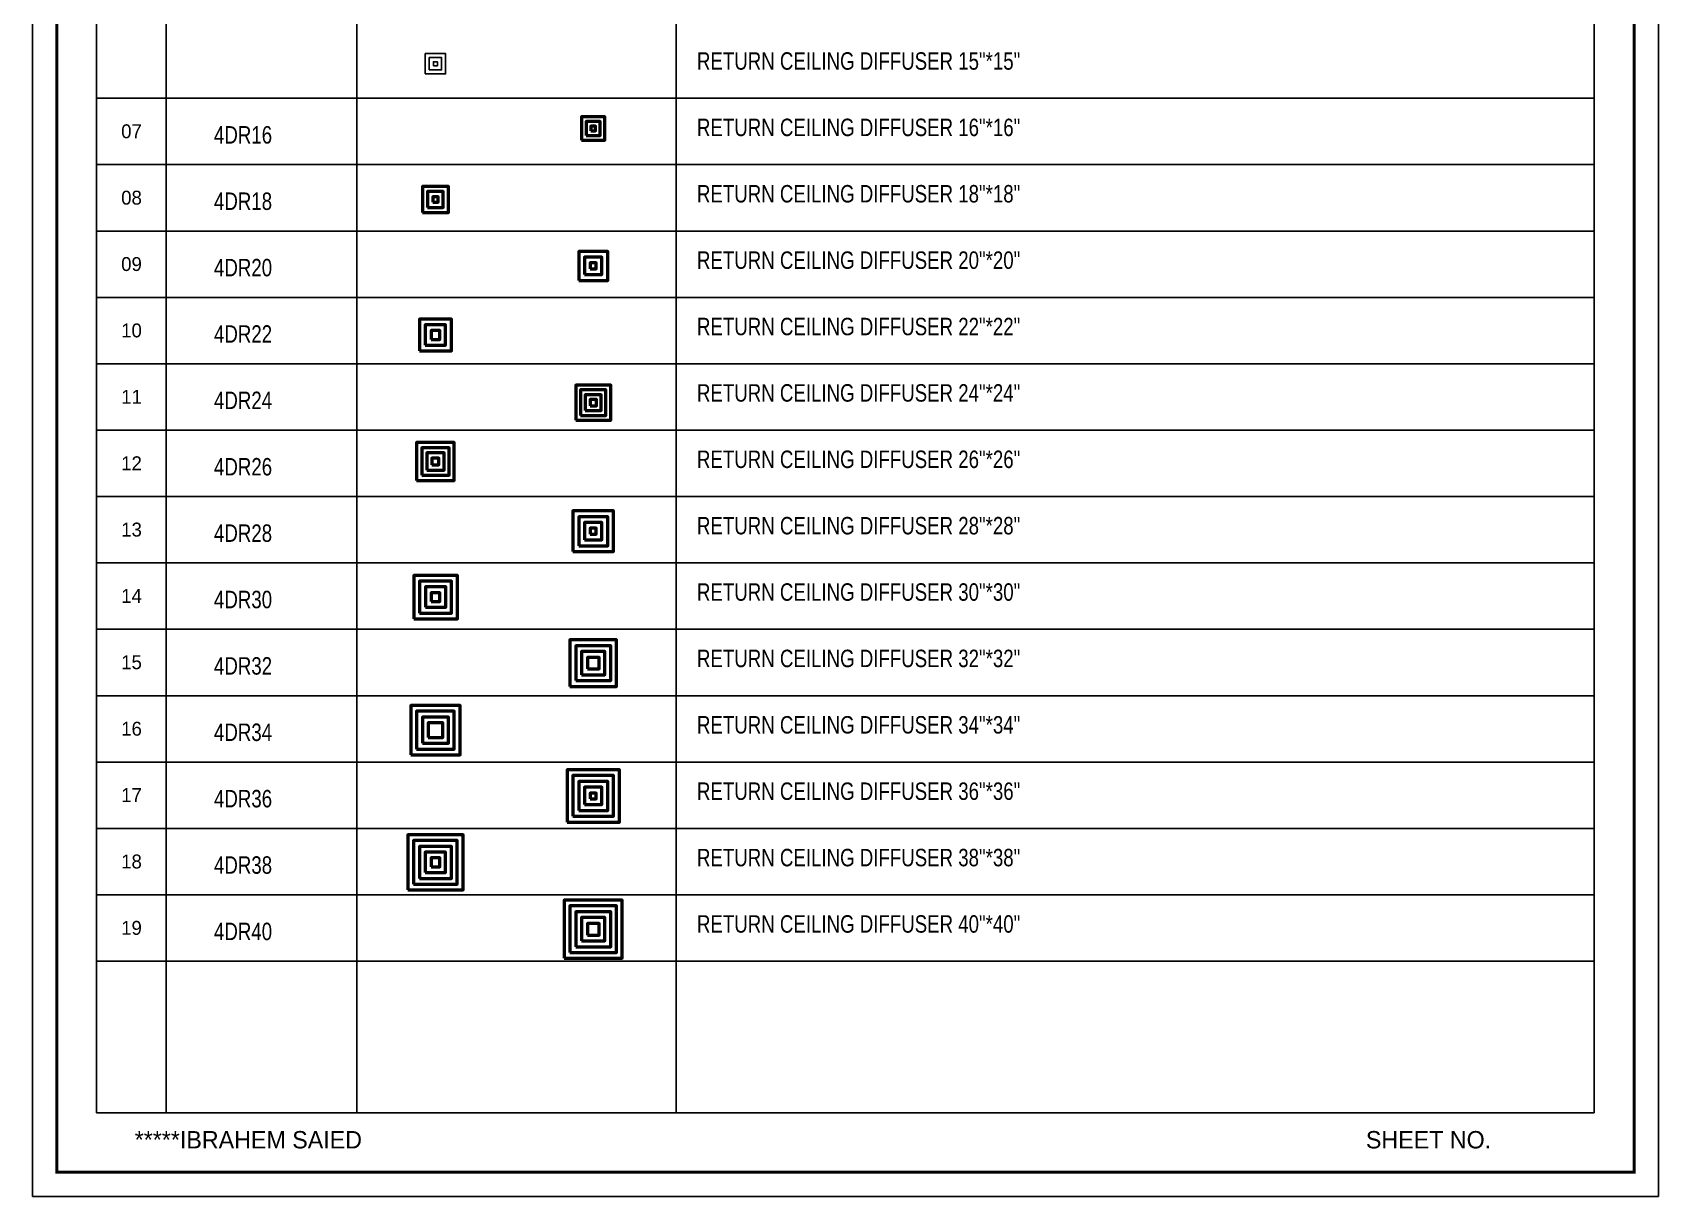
# Model space of a CAD drawing. Header units: millimetres. Extents: x -21221 to 1625077, y -149981 to 356550.
# Drawn here: x 266178 to 271771, y 141860 to 145863 of the extents above; entities that cross this region are included whole.
import ezdxf
from ezdxf.enums import TextEntityAlignment as Align

# ---------------------------------------------------------------- set-up
doc = ezdxf.new("R2010")
doc.units = ezdxf.units.MM
doc.header["$LTSCALE"] = 1000
doc.header["$MEASUREMENT"] = 0
doc.layers.get('0').update_dxf_attribs({"linetype": 'CONTINUOUS'})
for name, color, linetype in [('150-FRAM-PLAN-0-2', 150, 'CONTINUOUS'), ('200-FRAME-PLAN-1-0-0-6', 200, 'CONTINUOUS'), ('4-TEXT-HVAC', 4, 'CONTINUOUS'), ('40-REFERENCE-DRAWINGS-0-35', 40, 'CONTINUOUS'), ('43-REFERENCE-0-33', 43, 'CONTINUOUS'), ('70-FRAM-DETAIL-0-45', 70, 'CONTINUOUS')]:
    doc.layers.add(name, color=color, linetype=linetype)
doc.layers.add('6-RETURN-DUCT', color=6, linetype='CONTINUOUS', lineweight=50)
doc.styles.add('STENCIL', font='stencil.shx')
doc.styles.add('style2', font='stencil.shx')

# ---------------------------------------------------------------- blocks, each defined once
blk = doc.blocks.new('4DR16')
at = {"color": 13}
for points in [[(0, 262.5000000000018, 0, 53.45675821826364, 0), (0, 392.8175816246966, 0, 0, 0), (0, 442.8157232459512, 0, 0, 0), (26.72837910722592, 469.544102353177, 0, 0, 0), (-26.72837911177339, 469.544102353177, 0, 0, 0), (0, 496.2724814694979, 0, 0, 0), (0, 562.8772268573833, 0, 0, 0)], [(-262.5, 1.819e-12, 0, 53.45675821826364, 0), (-392.8175816246949, 1.819e-12, 0, 0, 0), (-442.8157232459493, 1.819e-12, 0, 0, 0), (-469.5441023531753, -26.7283791072241, 0, 0, 0), (-469.5441023531753, 26.72837911177521, 0, 0, 0), (-496.2724814694961, 1.819e-12, 0, 0, 0), (-562.8772268573816, 1.819e-12, 0, 0, 0)], [(262.5, 1.819e-12, 0, 53.45675821826364, 0), (392.8175816246949, 1.819e-12, 0, 0, 0), (442.8157232459493, 1.819e-12, 0, 0, 0), (469.5441023531753, -26.7283791072241, 0, 0, 0), (469.5441023531753, 26.72837911177521, 0, 0, 0), (496.2724814694961, 1.819e-12, 0, 0, 0), (562.8772268573816, 1.819e-12, 0, 0, 0)], [(0, -262.4999999999982, 0, 53.45675821826364, 0), (0, -392.817581624693, 0, 0, 0), (0, -442.8157232459475, 0, 0, 0), (26.72837910722592, -469.5441023531733, 0, 0, 0), (-26.72837911177339, -469.5441023531733, 0, 0, 0), (0, -496.2724814694943, 0, 0, 0), (0, -562.8772268573798, 0, 0, 0)]]:
    blk.add_lwpolyline(points, format="xyseb", dxfattribs=at)
at = {"color": 12}
blk.add_lwpolyline([(-200, -199.9999999999982), (200, -199.9999999999982), (200, 200.0000000000018), (-200, 200.0000000000018)], close=True, dxfattribs=at)
at = {"color": 13}
for points in [[(-120, -119.9999999999981), (120, -119.9999999999981), (120, 120.0000000000018), (-120, 120.0000000000018)], [(-40, -39.99999999999818), (40, -39.99999999999818), (40, 40.00000000000182), (-40, 40.00000000000182)]]:
    blk.add_lwpolyline(points, close=True, dxfattribs=at)
blk = doc.blocks.new('4DR18')
at = {"color": 13}
for points in [[(0, 293.75, 0, 58.80243404009003, 0), (0, 437.0993397871643, 0, 0, 0), (0, 492.0972955705442, 0, 0, 0), (29.40121701794851, 521.4985125884926, 0, 0, 0), (-29.40121702295073, 521.4985125884926, 0, 0, 0), (0, 550.8997296164457, 0, 0, 0), (0, 624.1649495431197, 0, 0, 0)], [(-293.75, 0, 0, 58.80243404009003, 0), (-437.0993397871643, 0, 0, 0, 0), (-492.0972955705442, 0, 0, 0, 0), (-521.4985125884926, -29.40121701794851, 0, 0, 0), (-521.4985125884926, 29.40121702295073, 0, 0, 0), (-550.8997296164457, 0, 0, 0, 0), (-624.1649495431197, 0, 0, 0, 0)], [(293.75, 0, 0, 58.80243404009003, 0), (437.0993397871643, 0, 0, 0, 0), (492.0972955705442, 0, 0, 0, 0), (521.4985125884926, -29.40121701794851, 0, 0, 0), (521.4985125884926, 29.40121702295073, 0, 0, 0), (550.8997296164457, 0, 0, 0, 0), (624.1649495431197, 0, 0, 0, 0)], [(0, -293.75, 0, 58.80243404009003, 0), (0, -437.0993397871643, 0, 0, 0), (0, -492.0972955705442, 0, 0, 0), (29.40121701794851, -521.4985125884926, 0, 0, 0), (-29.40121702295073, -521.4985125884926, 0, 0, 0), (0, -550.8997296164457, 0, 0, 0), (0, -624.1649495431197, 0, 0, 0)]]:
    blk.add_lwpolyline(points, format="xyseb", dxfattribs=at)
at = {"color": 12}
blk.add_lwpolyline([(-225, -225), (225, -225), (225, 225), (-225, 225)], close=True, dxfattribs=at)
at = {"color": 13}
for points in [[(-135, -135), (135, -135), (135, 135), (-135, 135)], [(-45, -45), (45, -45), (45, 45), (-45, 45)]]:
    blk.add_lwpolyline(points, close=True, dxfattribs=at)
blk = doc.blocks.new('4DR20')
at = {"color": 13}
for points in [[(0, 318.75, 0, 58.80243404009003, 0), (0, 462.0993397871643, 0, 0, 0), (0, 517.0972955705442, 0, 0, 0), (29.40121701794851, 546.4985125884926, 0, 0, 0), (-29.40121702295073, 546.4985125884926, 0, 0, 0), (0, 575.8997296164458, 0, 0, 0), (0, 649.1649495431197, 0, 0, 0)], [(-318.75, 0, 0, 58.80243404009003, 0), (-462.0993397871643, 0, 0, 0, 0), (-517.0972955705442, 0, 0, 0, 0), (-546.4985125884926, -29.40121701794851, 0, 0, 0), (-546.4985125884926, 29.40121702295073, 0, 0, 0), (-575.8997296164458, 0, 0, 0, 0), (-649.1649495431197, 0, 0, 0, 0)], [(318.75, 0, 0, 58.80243404009003, 0), (462.0993397871643, 0, 0, 0, 0), (517.0972955705442, 0, 0, 0, 0), (546.4985125884926, -29.40121701794851, 0, 0, 0), (546.4985125884926, 29.40121702295073, 0, 0, 0), (575.8997296164458, 0, 0, 0, 0), (649.1649495431197, 0, 0, 0, 0)], [(0, -318.75, 0, 58.80243404009003, 0), (0, -462.0993397871643, 0, 0, 0), (0, -517.0972955705442, 0, 0, 0), (29.40121701794851, -546.4985125884926, 0, 0, 0), (-29.40121702295073, -546.4985125884926, 0, 0, 0), (0, -575.8997296164458, 0, 0, 0), (0, -649.1649495431197, 0, 0, 0)]]:
    blk.add_lwpolyline(points, format="xyseb", dxfattribs=at)
at = {"color": 12}
blk.add_lwpolyline([(-250, -250), (250, -250), (250, 250), (-250, 250)], close=True, dxfattribs=at)
at = {"color": 13}
for points in [[(-150, -150), (150, -150), (150, 150), (-150, 150)], [(-50, -50), (50, -50), (50, 50), (-50, 50)]]:
    blk.add_lwpolyline(points, close=True, dxfattribs=at)
blk = doc.blocks.new('4DR22')
at = {"color": 13}
for points in [[(0, 343.75, 0, 58.80243404009003, 0), (0, 487.0993397871643, 0, 0, 0), (0, 542.0972955705442, 0, 0, 0), (29.40121701794851, 571.4985125884928, 0, 0, 0), (-29.40121702295073, 571.4985125884928, 0, 0, 0), (0, 600.8997296164458, 0, 0, 0), (0, 674.1649495431197, 0, 0, 0)], [(-343.75, 0, 0, 58.80243404009003, 0), (-487.0993397871643, 0, 0, 0, 0), (-542.0972955705442, 0, 0, 0, 0), (-571.4985125884928, -29.40121701794851, 0, 0, 0), (-571.4985125884928, 29.40121702295073, 0, 0, 0), (-600.8997296164458, 0, 0, 0, 0), (-674.1649495431197, 0, 0, 0, 0)], [(343.75, 0, 0, 58.80243404009003, 0), (487.0993397871643, 0, 0, 0, 0), (542.0972955705442, 0, 0, 0, 0), (571.4985125884928, -29.40121701794851, 0, 0, 0), (571.4985125884928, 29.40121702295073, 0, 0, 0), (600.8997296164458, 0, 0, 0, 0), (674.1649495431197, 0, 0, 0, 0)], [(0, -343.75, 0, 58.80243404009003, 0), (0, -487.0993397871643, 0, 0, 0), (0, -542.0972955705442, 0, 0, 0), (29.40121701794851, -571.4985125884928, 0, 0, 0), (-29.40121702295073, -571.4985125884928, 0, 0, 0), (0, -600.8997296164458, 0, 0, 0), (0, -674.1649495431197, 0, 0, 0)]]:
    blk.add_lwpolyline(points, format="xyseb", dxfattribs=at)
at = {"color": 12}
blk.add_lwpolyline([(-275, -275), (275, -275), (275, 275), (-275, 275)], close=True, dxfattribs=at)
at = {"color": 13}
for points in [[(-175, -175), (175, -175), (175, 175), (-175, 175)], [(-75, -75), (75, -75), (75, 75), (-75, 75)]]:
    blk.add_lwpolyline(points, close=True, dxfattribs=at)
blk = doc.blocks.new('4DR24')
at = {"color": 13}
for points in [[(-3.6650951e-09, 368.7499999956344, 0, 58.80243404009003, 0), (-5.0870503e-09, 512.0993397827987, 0, 0, 0), (-5.6326031e-09, 567.0972955661786, 0, 0, 0), (29.40121701202426, 596.4985125844187, 0, 0, 0), (-29.40121702887498, 596.4985125838356, 0, 0, 0), (-6.2158944e-09, 625.8997296120801, 0, 0, 0), (-6.9426494e-09, 699.1649495387542, 0, 0, 0)], [(-368.7499999956417, 0, 0, 58.80243404009003, 0), (-512.099339782806, 0, 0, 0, 0), (-567.097295566186, 0, 0, 0, 0), (-596.4985125841343, -29.40121701794851, 0, 0, 0), (-596.4985125841343, 29.40121702295073, 0, 0, 0), (-625.8997296120874, 0, 0, 0, 0), (-699.1649495387614, 0, 0, 0, 0)], [(368.7499999956271, 0, 0, 58.80243404009003, 0), (512.0993397827914, 0, 0, 0, 0), (567.0972955661714, 0, 0, 0, 0), (596.4985125841199, -29.40121701794851, 0, 0, 0), (596.4985125841199, 29.40121702295073, 0, 0, 0), (625.8997296120727, 0, 0, 0, 0), (699.1649495387469, 0, 0, 0, 0)], [(3.6505432e-09, -368.7499999956344, 0, 58.80243404009003, 0), (5.0724984e-09, -512.0993397827987, 0, 0, 0), (5.6180511e-09, -567.0972955661786, 0, 0, 0), (29.40121702385821, -596.4985125838356, 0, 0, 0), (-29.40121701704104, -596.4985125844187, 0, 0, 0), (6.2013425e-09, -625.8997296120801, 0, 0, 0), (6.9280975e-09, -699.1649495387542, 0, 0, 0)]]:
    blk.add_lwpolyline(points, format="xyseb", dxfattribs=at)
at = {"color": 12}
blk.add_lwpolyline([(-299.9999999956416, -299.9999999926586), (299.9999999956271, -299.9999999926586), (299.9999999956271, 299.9999999926586), (-299.9999999956416, 299.9999999926586)], close=True, dxfattribs=at)
at = {"color": 13}
for points in [[(-218.1818181774506, -218.1818181744766), (218.1818181774506, -218.1818181744766), (218.1818181774506, 218.1818181744766), (-218.1818181774506, 218.1818181744766)], [(-136.3636363592741, -136.3636363562946), (136.3636363592741, -136.3636363562946), (136.3636363592741, 136.3636363562946), (-136.3636363592741, 136.3636363562946)], [(-54.54545454108302, -54.5454545381126), (54.54545454108302, -54.5454545381126), (54.54545454108302, 54.5454545381126), (-54.54545454108302, 54.5454545381126)]]:
    blk.add_lwpolyline(points, close=True, dxfattribs=at)
blk = doc.blocks.new('4DR26')
at = {"color": 13}
for points in [[(-3.9072932e-09, 393.7499999952707, 0, 58.80243404009003, 0), (-5.3297895e-09, 537.0993397824349, 0, 0, 0), (-5.8755499e-09, 592.0972955658148, 0, 0, 0), (29.40121701178121, 621.498512584055, 0, 0, 0), (-29.40121702911804, 621.4985125834716, 0, 0, 0), (-6.4590631e-09, 650.8997296117162, 0, 0, 0), (-7.1860948e-09, 724.1649495383901, 0, 0, 0)], [(-393.7499999952706, 0, 0, 58.80243404009003, 0), (-537.0993397824349, 0, 0, 0, 0), (-592.0972955658148, 0, 0, 0, 0), (-621.4985125837634, -29.40121701794851, 0, 0, 0), (-621.4985125837634, 29.40121702295073, 0, 0, 0), (-650.8997296117162, 0, 0, 0, 0), (-724.1649495383901, 0, 0, 0, 0)], [(393.7499999952706, 0, 0, 58.80243404009003, 0), (537.0993397824349, 0, 0, 0, 0), (592.0972955658148, 0, 0, 0, 0), (621.4985125837634, -29.40121701794851, 0, 0, 0), (621.4985125837634, 29.40121702295073, 0, 0, 0), (650.8997296117162, 0, 0, 0, 0), (724.1649495383901, 0, 0, 0, 0)], [(3.9072932e-09, -393.7499999952706, 0, 58.80243404009003, 0), (5.3297895e-09, -537.0993397824349, 0, 0, 0), (5.8755499e-09, -592.0972955658148, 0, 0, 0), (29.40121702411582, -621.4985125834716, 0, 0, 0), (-29.40121701678343, -621.498512584055, 0, 0, 0), (6.4590631e-09, -650.8997296117162, 0, 0, 0), (7.1860948e-09, -724.1649495383901, 0, 0, 0)]]:
    blk.add_lwpolyline(points, format="xyseb", dxfattribs=at)
at = {"color": 12}
blk.add_lwpolyline([(-324.9999999952706, -324.9999999920456), (324.9999999952706, -324.9999999920456), (324.9999999952706, 324.9999999920456), (-324.9999999952706, 324.9999999920456)], close=True, dxfattribs=at)
at = {"color": 13}
for points in [[(-236.363636358903, -236.3636363556834), (236.363636358903, -236.3636363556834), (236.363636358903, 236.3636363556816), (-236.363636358903, 236.3636363556816)], [(-147.7272727225354, -147.7272727193194), (147.7272727225499, -147.7272727193194), (147.7272727225499, 147.7272727193194), (-147.7272727225354, 147.7272727193194)], [(-59.09090908618236, -59.09090908295548), (59.09090908618236, -59.09090908295548), (59.09090908618236, 59.09090908295548), (-59.09090908618236, 59.09090908295548)]]:
    blk.add_lwpolyline(points, close=True, dxfattribs=at)
blk = doc.blocks.new('4DR28')
at = {"color": 13}
for points in [[(-4.1544817e-09, 418.7499999949067, 0, 58.80243404009001, 0), (-5.5766915e-09, 562.099339782071, 0, 0, 0), (-6.1223419e-09, 617.097295565451, 0, 0, 0), (29.40121701153447, 646.4985125836911, 0, 0, 0), (-29.40121702936477, 646.4985125831078, 0, 0, 0), (-6.7057377e-09, 675.8997296113524, 0, 0, 0), (-7.4326229e-09, 749.1649495380265, 0, 0, 0)], [(-418.7499999949068, 0, 0, 58.80243404009003, 0), (-562.0993397820712, 0, 0, 0, 0), (-617.097295565451, 0, 0, 0, 0), (-646.4985125833997, -29.40121701794851, 0, 0, 0), (-646.4985125833997, 29.40121702295073, 0, 0, 0), (-675.8997296113524, 0, 0, 0, 0), (-749.1649495380265, 0, 0, 0, 0)], [(418.7499999949068, 0, 0, 58.80243404009003, 0), (562.0993397820712, 0, 0, 0, 0), (617.097295565451, 0, 0, 0, 0), (646.4985125833997, -29.40121701794851, 0, 0, 0), (646.4985125833997, 29.40121702295073, 0, 0, 0), (675.8997296113524, 0, 0, 0, 0), (749.1649495380265, 0, 0, 0, 0)], [(4.1545954e-09, -418.7499999949067, 0, 58.80243404009001, 0), (5.5768052e-09, -562.099339782071, 0, 0, 0), (6.1224556e-09, -617.097295565451, 0, 0, 0), (29.40121702436266, -646.4985125831078, 0, 0, 0), (-29.40121701653657, -646.4985125836911, 0, 0, 0), (6.7058514e-09, -675.8997296113524, 0, 0, 0), (7.4327366e-09, -749.1649495380265, 0, 0, 0)]]:
    blk.add_lwpolyline(points, format="xyseb", dxfattribs=at)
at = {"color": 12}
blk.add_lwpolyline([(-349.9999999949068, -349.9999999914344), (349.9999999949068, -349.9999999914344), (349.9999999949068, 349.9999999914344), (-349.9999999949068, 349.9999999914344)], close=True, dxfattribs=at)
at = {"color": 13}
for points in [[(-249.9999999949068, -249.9999999914344), (249.9999999949068, -249.9999999914344), (249.9999999949068, 249.9999999914344), (-249.9999999949068, 249.9999999914344)], [(-149.9999999949068, -149.9999999914344), (149.9999999949068, -149.9999999914344), (149.9999999949068, 149.9999999914344), (-149.9999999949068, 149.9999999914344)], [(-49.99999999490682, -49.99999999143439), (49.99999999490682, -49.99999999143439), (49.99999999490682, 49.99999999143439), (-49.99999999490682, 49.99999999143439)]]:
    blk.add_lwpolyline(points, close=True, dxfattribs=at)
blk = doc.blocks.new('4DR30')
at = {"color": 13}
for points in [[(-4.4017748e-09, 443.7499999945429, 0, 58.80243404009, 0), (-5.8237459e-09, 587.0993397817073, 0, 0, 0), (-6.3693048e-09, 642.0972955650873, 0, 0, 0), (29.40121701128755, 671.4985125833273, 0, 0, 0), (-29.40121702961168, 671.498512582744, 0, 0, 0), (-6.9526026e-09, 700.8997296109886, 0, 0, 0), (-7.6793658e-09, 774.1649495376626, 0, 0, 0)], [(-443.749999994543, 0, 0, 58.80243404009003, 0), (-587.0993397817073, 0, 0, 0, 0), (-642.0972955650873, 0, 0, 0, 0), (-671.4985125830358, -29.40121701794851, 0, 0, 0), (-671.4985125830358, 29.40121702295073, 0, 0, 0), (-700.8997296109887, 0, 0, 0, 0), (-774.1649495376628, 0, 0, 0, 0)], [(443.749999994543, 0, 0, 58.80243404009003, 0), (587.0993397817073, 0, 0, 0, 0), (642.0972955650873, 0, 0, 0, 0), (671.4985125830358, -29.40121701794851, 0, 0, 0), (671.4985125830358, 29.40121702295073, 0, 0, 0), (700.8997296109887, 0, 0, 0, 0), (774.1649495376628, 0, 0, 0, 0)], [(4.4018885e-09, -443.7499999945429, 0, 58.80243404009, 0), (5.8238596e-09, -587.0993397817073, 0, 0, 0), (6.3694185e-09, -642.0972955650873, 0, 0, 0), (29.40121702460957, -671.498512582744, 0, 0, 0), (-29.40121701628966, -671.4985125833273, 0, 0, 0), (6.9527163e-09, -700.8997296109886, 0, 0, 0), (7.6794795e-09, -774.1649495376626, 0, 0, 0)]]:
    blk.add_lwpolyline(points, format="xyseb", dxfattribs=at)
at = {"color": 12}
blk.add_lwpolyline([(-374.999999994543, -374.9999999908232), (374.999999994543, -374.9999999908232), (374.999999994543, 374.9999999908232), (-374.999999994543, 374.9999999908232)], close=True, dxfattribs=at)
at = {"color": 13}
for points in [[(-274.999999994543, -274.9999999908232), (274.999999994543, -274.9999999908232), (274.999999994543, 274.9999999908232), (-274.999999994543, 274.9999999908232)], [(-174.999999994543, -174.9999999908232), (174.999999994543, -174.9999999908232), (174.999999994543, 174.9999999908232), (-174.999999994543, 174.9999999908232)], [(-74.99999999454303, -74.99999999082318), (74.99999999454303, -74.99999999082318), (74.99999999454303, 74.99999999082318), (-74.99999999454303, 74.99999999082318)]]:
    blk.add_lwpolyline(points, close=True, dxfattribs=at)
blk = doc.blocks.new('4DR32')
at = {"color": 13}
for points in [[(-4.6512273e-09, 468.7499999941793, 0, 58.80243404009003, 0), (-6.0736281e-09, 612.0993397813436, 0, 0, 0), (-6.6193518e-09, 667.0972955647235, 0, 0, 0), (29.40121701103742, 696.4985125829636, 0, 0, 0), (-29.40121702986182, 696.4985125823803, 0, 0, 0), (-7.2028259e-09, 725.8997296106248, 0, 0, 0), (-7.9298087e-09, 799.1649495372991, 0, 0, 0)], [(-468.7499999941792, 0, 0, 58.80243404009003, 0), (-612.0993397813436, 0, 0, 0, 0), (-667.0972955647235, 0, 0, 0, 0), (-696.498512582672, -29.40121701794851, 0, 0, 0), (-696.498512582672, 29.40121702295073, 0, 0, 0), (-725.8997296106248, 0, 0, 0, 0), (-799.1649495372991, 0, 0, 0, 0)], [(468.7499999941792, 0, 0, 58.80243404009003, 0), (612.0993397813436, 0, 0, 0, 0), (667.0972955647235, 0, 0, 0, 0), (696.498512582672, -29.40121701794851, 0, 0, 0), (696.498512582672, 29.40121702295073, 0, 0, 0), (725.8997296106248, 0, 0, 0, 0), (799.1649495372991, 0, 0, 0, 0)], [(4.6512273e-09, -468.7499999941792, 0, 58.80243404009003, 0), (6.0736281e-09, -612.0993397813436, 0, 0, 0), (6.6193518e-09, -667.0972955647235, 0, 0, 0), (29.4012170248596, -696.4985125823803, 0, 0, 0), (-29.40121701603964, -696.4985125829636, 0, 0, 0), (7.2028259e-09, -725.8997296106248, 0, 0, 0), (7.9298087e-09, -799.1649495372991, 0, 0, 0)]]:
    blk.add_lwpolyline(points, format="xyseb", dxfattribs=at)
at = {"color": 12}
blk.add_lwpolyline([(-399.9999999941792, -399.9999999902102), (399.9999999941792, -399.9999999902102), (399.9999999941792, 399.9999999902102), (-399.9999999941792, 399.9999999902102)], close=True, dxfattribs=at)
at = {"color": 13}
for points in [[(-299.9999999941792, -299.9999999902102), (299.9999999941792, -299.9999999902102), (299.9999999941792, 299.9999999902102), (-299.9999999941792, 299.9999999902102)], [(-199.9999999941792, -199.9999999902102), (199.9999999941792, -199.9999999902102), (199.9999999941792, 199.9999999902102), (-199.9999999941792, 199.9999999902102)], [(-99.99999999417923, -99.99999999021021), (99.99999999417923, -99.99999999021021), (99.99999999417923, 99.99999999021021), (-99.99999999417923, 99.99999999021021)]]:
    blk.add_lwpolyline(points, close=True, dxfattribs=at)
blk = doc.blocks.new('4DR34')
at = {"color": 13}
for points in [[(-4.8987446e-09, 493.7499999938152, 0, 58.80243404009003, 0), (-6.3209862e-09, 637.0993397809796, 0, 0, 0), (-6.8666489e-09, 692.0972955643595, 0, 0, 0), (29.40121701079016, 721.4985125825998, 0, 0, 0), (-29.40121703010909, 721.4985125820162, 0, 0, 0), (-7.4500577e-09, 750.8997296102609, 0, 0, 0), (-8.1769592e-09, 824.1649495369348, 0, 0, 0)], [(-493.7499999938154, -2.274e-13, 0, 58.80243404009003, 0), (-637.0993397809798, -2.274e-13, 0, 0, 0), (-692.0972955643598, -2.274e-13, 0, 0, 0), (-721.4985125823082, -29.40121701794874, 0, 0, 0), (-721.4985125823082, 29.4012170229505, 0, 0, 0), (-750.899729610261, -2.274e-13, 0, 0, 0), (-824.1649495369351, -2.274e-13, 0, 0, 0)], [(493.7499999938154, -2.274e-13, 0, 58.80243404009003, 0), (637.0993397809798, -2.274e-13, 0, 0, 0), (692.0972955643598, -2.274e-13, 0, 0, 0), (721.4985125823082, -29.40121701794874, 0, 0, 0), (721.4985125823082, 29.4012170229505, 0, 0, 0), (750.899729610261, -2.274e-13, 0, 0, 0), (824.1649495369351, -2.274e-13, 0, 0, 0)], [(4.8987446e-09, -493.7499999938156, 0, 58.80243404009003, 0), (6.3209862e-09, -637.09933978098, 0, 0, 0), (6.8666489e-09, -692.0972955643598, 0, 0, 0), (29.40121702510687, -721.4985125820167, 0, 0, 0), (-29.40121701579238, -721.4985125826001, 0, 0, 0), (7.4500577e-09, -750.8997296102613, 0, 0, 0), (8.1769592e-09, -824.1649495369354, 0, 0, 0)]]:
    blk.add_lwpolyline(points, format="xyseb", dxfattribs=at)
at = {"color": 12}
blk.add_lwpolyline([(-424.9999999938154, -424.9999999895988), (424.9999999938154, -424.9999999895988), (424.9999999938154, 424.9999999895985), (-424.9999999938154, 424.9999999895985)], close=True, dxfattribs=at)
at = {"color": 13}
for points in [[(-324.9999999938154, -324.999999989599), (324.9999999938154, -324.999999989599), (324.9999999938154, 324.9999999895986), (-324.9999999938154, 324.9999999895986)], [(-224.9999999938154, -224.999999989599), (224.9999999938154, -224.999999989599), (224.9999999938154, 224.9999999895986), (-224.9999999938154, 224.9999999895986)], [(-124.9999999938154, -124.999999989599), (124.9999999938154, -124.999999989599), (124.9999999938154, 124.999999989599), (-124.9999999938154, 124.999999989599)]]:
    blk.add_lwpolyline(points, close=True, dxfattribs=at)
blk = doc.blocks.new('4DR36')
at = {"color": 13}
for points in [[(-5.1468399e-09, 518.7499999934516, 0, 58.80243404009003, 0), (-6.5690974e-09, 662.0993397806159, 0, 0, 0), (-7.1147662e-09, 717.0972955639958, 0, 0, 0), (29.40121701054204, 746.498512582236, 0, 0, 0), (-29.40121703035721, 746.4985125816527, 0, 0, 0), (-7.6981816e-09, 775.8997296098973, 0, 0, 0), (-8.4250912e-09, 849.1649495365712, 0, 0, 0)], [(-518.7499999934516, 0, 0, 58.80243404009003, 0), (-662.0993397806159, 0, 0, 0, 0), (-717.0972955639958, 0, 0, 0, 0), (-746.4985125819444, -29.40121701794851, 0, 0, 0), (-746.4985125819444, 29.40121702295073, 0, 0, 0), (-775.8997296098973, 0, 0, 0, 0), (-849.1649495365712, 0, 0, 0, 0)], [(518.7499999934516, 0, 0, 58.80243404009003, 0), (662.0993397806159, 0, 0, 0, 0), (717.0972955639958, 0, 0, 0, 0), (746.4985125819444, -29.40121701794851, 0, 0, 0), (746.4985125819444, 29.40121702295073, 0, 0, 0), (775.8997296098973, 0, 0, 0, 0), (849.1649495365712, 0, 0, 0, 0)], [(5.1468399e-09, -518.7499999934516, 0, 58.80243404009003, 0), (6.5690974e-09, -662.0993397806159, 0, 0, 0), (7.1147662e-09, -717.0972955639958, 0, 0, 0), (29.40121702535498, -746.4985125816527, 0, 0, 0), (-29.40121701554426, -746.498512582236, 0, 0, 0), (7.6981816e-09, -775.8997296098973, 0, 0, 0), (8.4250912e-09, -849.1649495365712, 0, 0, 0)]]:
    blk.add_lwpolyline(points, format="xyseb", dxfattribs=at)
at = {"color": 12}
blk.add_lwpolyline([(-449.9999999934516, -449.9999999889869), (449.9999999934516, -449.9999999889869), (449.9999999934516, 449.9999999889869), (-449.9999999934516, 449.9999999889869)], close=True, dxfattribs=at)
at = {"color": 13}
for points in [[(-349.9999999934516, -349.9999999889869), (349.9999999934516, -349.9999999889869), (349.9999999934516, 349.9999999889869), (-349.9999999934516, 349.9999999889869)], [(-249.9999999934516, -249.9999999889869), (249.9999999934516, -249.9999999889869), (249.9999999934516, 249.9999999889869), (-249.9999999934516, 249.9999999889869)], [(-149.9999999934516, -149.9999999889869), (149.9999999934516, -149.9999999889869), (149.9999999934516, 149.9999999889869), (-149.9999999934516, 149.9999999889869)], [(-49.99999999345163, -49.99999998898693), (49.99999999345163, -49.99999998898693), (49.99999999345163, 49.99999998898693), (-49.99999999345163, 49.99999998898693)]]:
    blk.add_lwpolyline(points, close=True, dxfattribs=at)
blk = doc.blocks.new('4DR38')
at = {"color": 13}
for points in [[(-5.3951148e-09, 543.7499999930878, 0, 58.80243404009003, 0), (-6.8174042e-09, 687.0993397802522, 0, 0, 0), (-7.3630852e-09, 742.0972955636321, 0, 0, 0), (29.40121701029372, 771.4985125818725, 0, 0, 0), (-29.40121703060554, 771.4985125812891, 0, 0, 0), (-7.9465136e-09, 800.8997296095337, 0, 0, 0), (-8.6734394e-09, 874.1649495362079, 0, 0, 0)], [(-543.7499999930878, -1.137e-13, 0, 58.80243404009003, 0), (-687.0993397802522, -1.137e-13, 0, 0, 0), (-742.0972955636321, -1.137e-13, 0, 0, 0), (-771.4985125815807, -29.40121701794863, 0, 0, 0), (-771.4985125815807, 29.40121702295062, 0, 0, 0), (-800.8997296095336, -1.137e-13, 0, 0, 0), (-874.1649495362075, -1.137e-13, 0, 0, 0)], [(543.7499999930878, -1.137e-13, 0, 58.80243404009003, 0), (687.0993397802522, -1.137e-13, 0, 0, 0), (742.0972955636321, -1.137e-13, 0, 0, 0), (771.4985125815807, -29.40121701794863, 0, 0, 0), (771.4985125815807, 29.40121702295062, 0, 0, 0), (800.8997296095336, -1.137e-13, 0, 0, 0), (874.1649495362075, -1.137e-13, 0, 0, 0)], [(5.3948874e-09, -543.7499999930878, 0, 58.80243404009003, 0), (6.8171768e-09, -687.0993397802522, 0, 0, 0), (7.3628578e-09, -742.0972955636321, 0, 0, 0), (29.40121702560309, -771.4985125812891, 0, 0, 0), (-29.40121701529617, -771.4985125818725, 0, 0, 0), (7.9462862e-09, -800.8997296095337, 0, 0, 0), (8.6732121e-09, -874.1649495362079, 0, 0, 0)]]:
    blk.add_lwpolyline(points, format="xyseb", dxfattribs=at)
at = {"color": 12}
blk.add_lwpolyline([(-474.9999999930878, -474.999999988375), (474.9999999930878, -474.999999988375), (474.9999999930878, 474.9999999883748), (-474.9999999930878, 474.9999999883748)], close=True, dxfattribs=at)
at = {"color": 13}
for points in [[(-374.9999999930878, -374.9999999883751), (374.9999999930878, -374.9999999883751), (374.9999999930878, 374.9999999883748), (-374.9999999930878, 374.9999999883748)], [(-274.9999999930878, -274.9999999883751), (274.9999999930878, -274.9999999883751), (274.9999999930878, 274.9999999883748), (-274.9999999930878, 274.9999999883748)], [(-174.9999999930878, -174.999999988375), (174.9999999930878, -174.999999988375), (174.9999999930878, 174.9999999883748), (-174.9999999930878, 174.9999999883748)], [(-74.99999999308784, -74.99999998837507), (74.99999999308784, -74.99999998837507), (74.99999999308784, 74.99999998837484), (-74.99999999308784, 74.99999998837484)]]:
    blk.add_lwpolyline(points, close=True, dxfattribs=at)
blk = doc.blocks.new('4DR40')
at = {"color": 13}
for points in [[(-5.6431103e-09, 568.7499999927238, 0, 58.80243404009001, 0), (-7.0654156e-09, 712.0993397798883, 0, 0, 0), (-7.6111027e-09, 767.097295563268, 0, 0, 0), (29.40121701004569, 796.4985125815082, 0, 0, 0), (-29.40121703085355, 796.4985125809247, 0, 0, 0), (-8.1945376e-09, 825.8997296091694, 0, 0, 0), (-8.9214716e-09, 899.1649495358436, 0, 0, 0)], [(-568.749999992724, 0, 0, 58.80243404009003, 0), (-712.0993397798883, 0, 0, 0, 0), (-767.0972955632683, 0, 0, 0, 0), (-796.4985125812167, -29.40121701794851, 0, 0, 0), (-796.4985125812167, 29.40121702295073, 0, 0, 0), (-825.8997296091698, 0, 0, 0, 0), (-899.1649495358438, 0, 0, 0, 0)], [(568.749999992724, 0, 0, 58.80243404009003, 0), (712.0993397798883, 0, 0, 0, 0), (767.0972955632683, 0, 0, 0, 0), (796.4985125812167, -29.40121701794851, 0, 0, 0), (796.4985125812167, 29.40121702295073, 0, 0, 0), (825.8997296091698, 0, 0, 0, 0), (899.1649495358438, 0, 0, 0, 0)], [(5.6431103e-09, -568.749999992724, 0, 58.80243404009001, 0), (7.0654156e-09, -712.0993397798883, 0, 0, 0), (7.6111027e-09, -767.0972955632683, 0, 0, 0), (29.40121702585133, -796.498512580925, 0, 0, 0), (-29.40121701504791, -796.4985125815083, 0, 0, 0), (8.1945376e-09, -825.8997296091698, 0, 0, 0), (8.9214716e-09, -899.1649495358438, 0, 0, 0)]]:
    blk.add_lwpolyline(points, format="xyseb", dxfattribs=at)
at = {"color": 12}
blk.add_lwpolyline([(-499.999999992724, -499.9999999877631), (499.999999992724, -499.9999999877631), (499.999999992724, 499.9999999877631), (-499.999999992724, 499.9999999877631)], close=True, dxfattribs=at)
at = {"color": 13}
for points in [[(-399.999999992724, -399.9999999877632), (399.999999992724, -399.9999999877632), (399.999999992724, 399.999999987763), (-399.999999992724, 399.9999999877631)], [(-299.999999992724, -299.9999999877632), (299.999999992724, -299.9999999877632), (299.999999992724, 299.999999987763), (-299.999999992724, 299.9999999877631)], [(-199.999999992724, -199.9999999877631), (199.999999992724, -199.9999999877631), (199.999999992724, 199.999999987763), (-199.999999992724, 199.9999999877631)], [(-99.99999999272406, -99.99999998776316), (99.99999999272406, -99.99999998776316), (99.99999999272406, 99.99999998776295), (-99.99999999272406, 99.9999999877631)]]:
    blk.add_lwpolyline(points, close=True, dxfattribs=at)
blk = doc.blocks.new('4DR15')
at = {"color": 13}
for points in [[(0, 231.25, 0, 48.11108239643728, 0), (0, 348.5358234622253, 0, 0, 0), (0, 393.534150921354, 0, 0, 0), (24.05554119650333, 417.5896921178573, 0, 0, 0), (-24.05554120059969, 417.5896921178573, 0, 0, 0), (0, 441.6452333225462, 0, 0, 0), (0, 501.589504171643, 0, 0, 0)], [(-231.25, 0, 0, 48.11108239643728, 0), (-348.5358234622253, 0, 0, 0, 0), (-393.534150921354, 0, 0, 0, 0), (-417.5896921178573, -24.05554119650333, 0, 0, 0), (-417.5896921178573, 24.05554120059969, 0, 0, 0), (-441.6452333225462, 0, 0, 0, 0), (-501.589504171643, 0, 0, 0, 0)], [(231.25, 0, 0, 48.11108239643728, 0), (348.5358234622253, 0, 0, 0, 0), (393.534150921354, 0, 0, 0, 0), (417.5896921178573, -24.05554119650333, 0, 0, 0), (417.5896921178573, 24.05554120059969, 0, 0, 0), (441.6452333225462, 0, 0, 0, 0), (501.589504171643, 0, 0, 0, 0)], [(0, -231.25, 0, 48.11108239643728, 0), (0, -348.5358234622253, 0, 0, 0), (0, -393.534150921354, 0, 0, 0), (24.05554119650333, -417.5896921178573, 0, 0, 0), (-24.05554120059969, -417.5896921178573, 0, 0, 0), (0, -441.6452333225462, 0, 0, 0), (0, -501.589504171643, 0, 0, 0)]]:
    blk.add_lwpolyline(points, format="xyseb", dxfattribs=at)
at = {"color": 12}
blk.add_lwpolyline([(-175, -175), (175, -175), (175, 175), (-175, 175)], close=True, dxfattribs=at)
at = {"color": 13}
for points in [[(-105, -105), (105, -105), (105, 105), (-105, 105)], [(-35, -35), (35, -35), (35, 35), (-35, 35)]]:
    blk.add_lwpolyline(points, close=True, dxfattribs=at)

msp = doc.modelspace()

# ---------------------------------------------------------------- linework, layer by layer
at = {"layer": '150-FRAM-PLAN-0-2'}
msp.add_lwpolyline([(271770.6818620656, 149893.4282791248), (266178.39794084, 149893.4282791248), (266178.3979870655, 141860.2795698643), (271770.6818620656, 141860.2795698643)], close=True, dxfattribs=at)
at = {"layer": '200-FRAME-PLAN-1-0-0-6', "const_width": 10.46504489609233}
msp.add_lwpolyline([(271686.9615028969, 149809.707919956), (266262.1183000088, 149809.707919956), (266262.1183462344, 141943.999929033), (271686.9615028969, 141943.999929033)], close=True, dxfattribs=at)
at = {"layer": '70-FRAM-DETAIL-0-45'}
for p, q in [((266398.7329441173, 147641.4267904765), (266398.7329441173, 142147.640519706)), ((266637.7954441173, 147641.4267904765), (266637.7954441173, 142147.640519706)), ((267293.6049925596, 142147.640519706), (267293.6049925596, 147641.4267904765)), ((268392.3661356721, 142147.640519706), (268392.3661356721, 147641.4267904765)), ((271549.0255037459, 147641.4267904765), (271549.0255037459, 142147.640519706)), ((266398.7329441173, 142147.640519706), (271549.0255037459, 142147.640519706))]:
    msp.add_line(p, q, dxfattribs=at)
at = {"layer": '70-FRAM-DETAIL-0-45', "color": 9}
for p, q in [((266398.7329441173, 145636.4549085533), (271549.0255037459, 145636.4549085533)), ((266398.7329441173, 145408.2018886005), (271549.0255037459, 145408.2018886005)), ((266398.7329441173, 145179.9488686477), (271549.0255037459, 145179.9488686477)), ((266398.7329441173, 144951.6958486949), (271549.0255037459, 144951.6958486949)), ((266398.7329441173, 144723.4428287421), (271549.0255037459, 144723.4428287421)), ((266398.7329441173, 144495.1898087893), (271549.0255037459, 144495.1898087893)), ((266398.7329441173, 144266.9367888365), (271549.0255037459, 144266.9367888365)), ((266398.7329441173, 144038.6837688837), (271549.0255037459, 144038.6837688837)), ((266398.7329441173, 143810.4307489309), (271549.0255037459, 143810.4307489309)), ((266398.7329441173, 143582.1777289781), (271549.0255037459, 143582.1777289781)), ((266398.7329441173, 143353.9247090253), (271549.0255037459, 143353.9247090253)), ((266398.7329441173, 143125.6716890725), (271549.0255037459, 143125.6716890725)), ((266398.7329441173, 142897.4186691197), (271549.0255037459, 142897.4186691197)), ((266398.7329441173, 142669.1656491669), (271549.0255037459, 142669.1656491669))]:
    msp.add_line(p, q, dxfattribs=at)

# ---------------------------------------------------------------- block references
at = {"layer": '150-FRAM-PLAN-0-2', "xscale": 0.2000000000116415, "yscale": 0.2000000000116415, "zscale": 0.2}
msp.add_blockref('4DR15', (267564.1227710213, 145755.2044580491), dxfattribs=at)
at = {"layer": '6-RETURN-DUCT', "xscale": 0.2000000000116415, "yscale": 0.2000000000116415, "zscale": 0.2}
for name, p in [('4DR16', (268106.8854448478, 145532.4337849113)), ('4DR18', (267564.1227710213, 145288.3231552377)), ('4DR20', (268106.8854448478, 145060.0701352849)), ('4DR22', (267564.1227710213, 144822.4758542901)), ('4DR24', (268106.8854448478, 144589.713071737)), ('4DR26', (267564.1227710213, 144387.3762640102)), ('4DR28', (268106.8854448478, 144147.7848694806)), ('4DR30', (267564.7171413676, 143921.072134349)), ('4DR32', (268106.8854448478, 143694.0262137394)), ('4DR34', (267564.1227710213, 143463.8844940853)), ('4DR36', (268106.8854448478, 143237.516451091)), ('4DR38', (267564.1227710213, 143009.1355041594)), ('4DR40', (268106.8854448478, 142779.1372793175))]:
    msp.add_blockref(name, p, dxfattribs=at)

# ---------------------------------------------------------------- texts
at = {"layer": '4-TEXT-HVAC', "color": 4, "style": 'style2', "width": 0.8}
for s, p in [('RETURN CEILING DIFFUSER 15"*15"', (268463.6241552023, 145734.6211000987)), ('RETURN CEILING DIFFUSER 16"*16"', (268463.6241552023, 145506.3680801458)), ('4DR16', (266802.5692815949, 145480.7129579094)), ('4DR18', (266802.5692815949, 145252.4599379566)), ('RETURN CEILING DIFFUSER 18"*18"', (268463.6241552023, 145278.115060193)), ('4DR20', (266802.5692815949, 145024.2069180038)), ('RETURN CEILING DIFFUSER 20"*20"', (268463.6241552023, 145049.8620402403)), ('4DR22', (266802.5692815949, 144795.953898051)), ('RETURN CEILING DIFFUSER 22"*22"', (268463.6241552023, 144821.6090202875)), ('4DR24', (266802.5692815949, 144567.7008780982)), ('RETURN CEILING DIFFUSER 24"*24"', (268463.6241552023, 144593.3560003347)), ('4DR26', (266802.5692815949, 144339.4478581454)), ('RETURN CEILING DIFFUSER 26"*26"', (268463.6241552023, 144365.1029803819)), ('4DR28', (266802.5692815949, 144111.1948381926)), ('RETURN CEILING DIFFUSER 28"*28"', (268463.6241552023, 144136.8499604291)), ('RETURN CEILING DIFFUSER 30"*30"', (268463.6241552023, 143908.5969404763)), ('4DR30', (266802.5692815949, 143882.9418182398)), ('RETURN CEILING DIFFUSER 32"*32"', (268463.6241552023, 143680.3439205235)), ('4DR32', (266802.5692815949, 143654.688798287)), ('RETURN CEILING DIFFUSER 34"*34"', (268463.6241552023, 143452.0909005707)), ('4DR34', (266802.5692815949, 143426.4357783341)), ('RETURN CEILING DIFFUSER 36"*36"', (268463.6241552023, 143223.8378806179)), ('4DR36', (266802.5692815949, 143198.1827583813)), ('RETURN CEILING DIFFUSER 38"*38"', (268463.6241552023, 142995.584860665)), ('4DR38', (266802.5692815949, 142969.9297384285)), ('RETURN CEILING DIFFUSER 40"*40"', (268463.6241552023, 142767.3318407122)), ('4DR40', (266802.5692815949, 142741.6767184757))]:
    msp.add_text(s, height=60, dxfattribs=at).set_placement(p)
at = {"layer": '40-REFERENCE-DRAWINGS-0-35', "lineweight": 35, "style": 'STENCIL'}
for s, p in [('*****IBRAHEM SAIED', (266920.6533947933, 142055.3733974972)), ('SHEET NO.', (270979.8113816487, 142055.3733974972))]:
    msp.add_text(s, height=59.765625, dxfattribs=at).set_placement(p, align=Align.MIDDLE)
at = {"layer": '43-REFERENCE-0-33', "color": 4, "style": 'STENCIL'}
for s, p in [('07', (266518.8963817385, 145522.9926328505)), ('08', (266518.8963817385, 145294.7396128977)), ('09', (266518.8963817385, 145066.4865929449)), ('10', (266518.8963817385, 144838.2335729921)), ('11', (266518.8963817385, 144609.9805530393)), ('12', (266518.8963817385, 144381.7275330865)), ('13', (266518.8963817385, 144153.4745131338)), ('14', (266518.8963817385, 143925.221493181)), ('15', (266518.8963817385, 143696.9684732282)), ('16', (266518.8963817385, 143468.7154532753)), ('17', (266518.8963817385, 143240.4624333226)), ('18', (266518.8963817385, 143012.2094133698)), ('19', (266518.8963817385, 142783.956393417))]:
    msp.add_text(s, height=47.8125, dxfattribs=at).set_placement(p, align=Align.MIDDLE)

doc.saveas('drawing.dxf')
